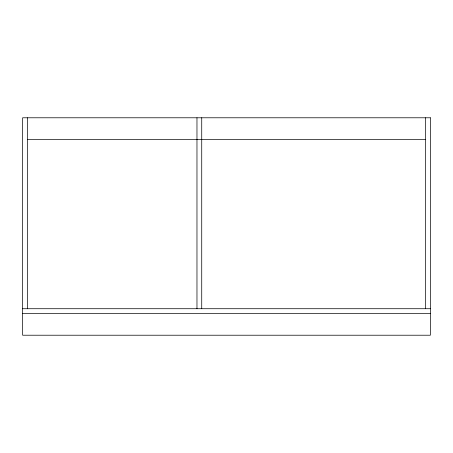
<?xml version="1.0" encoding="UTF-8"?>
<svg xmlns="http://www.w3.org/2000/svg" width="453" height="453" viewBox="0 0 453 453"><rect width="100%" height="100%" fill="white"/><g stroke="black" fill="none" stroke-linecap="round" stroke-linejoin="round"><path stroke-width="0.68" d="M27.407 139.524L425.594 139.524M22.65 308.72L430.35 308.72M22.65 313.476L430.35 313.476M425.594 117.78L425.594 308.72M201.727 117.78L201.727 308.72M196.97 117.78L196.97 308.72M27.407 117.78L27.407 308.72M430.35 117.78L22.65 117.78L22.65 335.22L430.35 335.22L430.35 117.78"/></g></svg>
